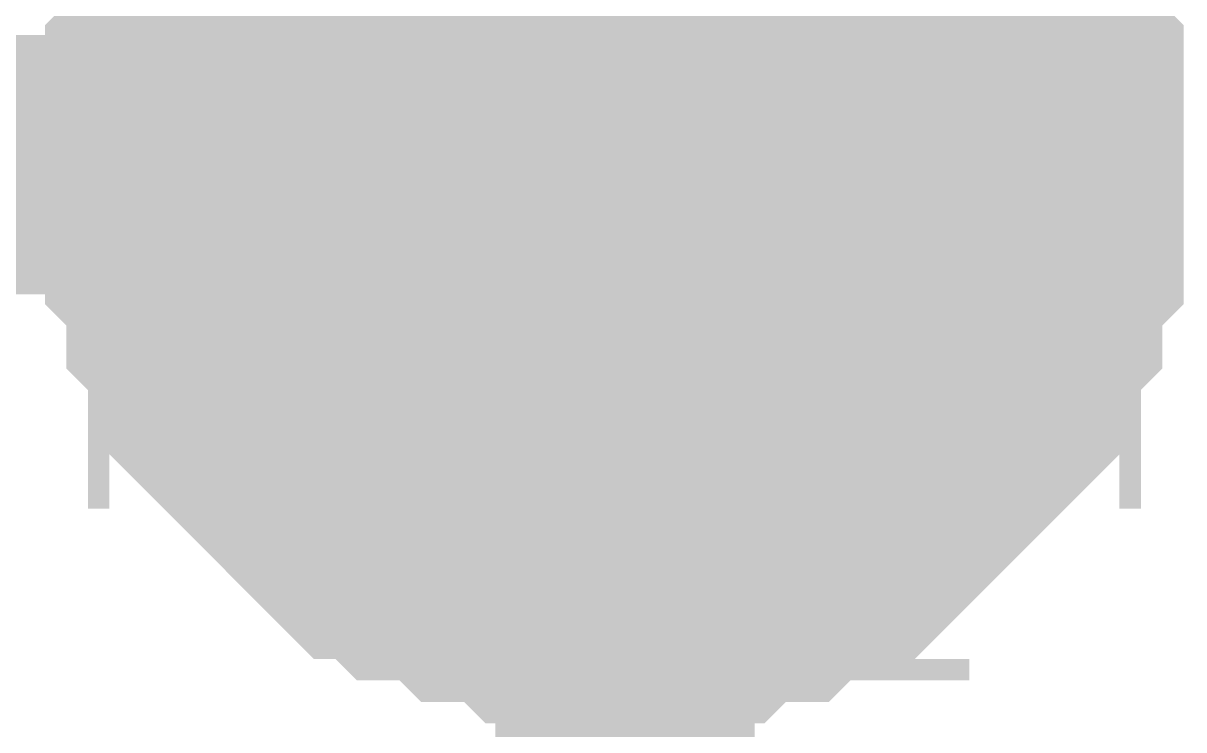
# Model space of a CAD drawing. Header units: inches. Extents: x 0 to 569, y 0 to 432.
# Drawn here: x 121.244 to 122.586, y 22.192 to 23.009 of the extents above; entities that cross this region are included whole.
import ezdxf

# ---------------------------------------------------------------- set-up
doc = ezdxf.new("R2010")
doc.units = ezdxf.units.IN
doc.layers.add('Sheet', color=255, linetype='Continuous')

msp = doc.modelspace()

# ---------------------------------------------------------------- linework, layer by layer
at = {"layer": 'Sheet'}
for points in [[(111.7699, 17.7602, 0.2997, 0.2997, 0), (121.9398, 17.7602, 0.2997, 0.2997, 0), (121.9398, 22.8451, 0.2997, 0.2997, 0), (121.9398, 33.015, 0.2997, 0.2997, 0), (93.985, 33.015, 0.2997, 0.2997, 0)], [(121.4189, 22.8451, 0.2997, 0.2997, 0), (121.4189, 22.8699, 0.2997, 0.2997, 0), (121.4189, 22.8947, 0.2997, 0.2997, 0), (121.4189, 22.9195, 0.2997, 0.2997, 0), (121.4189, 22.9443, 0.2997, 0.2997, 0), (121.4437, 22.9691, 0.2997, 0.2997, 0), (121.4437, 22.9939, 0.2997, 0.2997, 0), (121.4437, 23.0188, 0.2997, 0.2997, 0), (121.4686, 23.0436, 0.2997, 0.2997, 0), (121.4686, 23.0684, 0.2997, 0.2997, 0), (121.4686, 23.0932, 0.2997, 0.2997, 0), (121.4934, 23.118, 0.2997, 0.2997, 0), (121.4934, 23.118, 0.2997, 0.2997, 0), (121.5182, 23.1428, 0.2997, 0.2997, 0), (121.543, 23.1676, 0.2997, 0.2997, 0)], [(121.4189, 22.8451, 0.2997, 0.2997, 0), (121.4189, 22.8699, 0.2997, 0.2997, 0), (121.4189, 22.8947, 0.2997, 0.2997, 0), (121.4189, 22.9195, 0.2997, 0.2997, 0), (121.4189, 22.9443, 0.2997, 0.2997, 0), (121.4437, 22.9691, 0.2997, 0.2997, 0), (121.4437, 22.9939, 0.2997, 0.2997, 0), (121.4437, 23.0188, 0.2997, 0.2997, 0), (121.4686, 23.0436, 0.2997, 0.2997, 0), (121.4686, 23.0684, 0.2997, 0.2997, 0), (121.4686, 23.0932, 0.2997, 0.2997, 0), (121.4934, 23.118, 0.2997, 0.2997, 0), (121.4934, 23.118, 0.2997, 0.2997, 0), (121.5182, 23.1428, 0.2997, 0.2997, 0), (121.543, 23.1676, 0.2997, 0.2997, 0)], [(121.4189, 22.8451, 0.2997, 0.2997, 0), (121.4189, 22.8699, 0.2997, 0.2997, 0), (121.4189, 22.8947, 0.2997, 0.2997, 0), (121.4189, 22.9195, 0.2997, 0.2997, 0), (121.4189, 22.9443, 0.2997, 0.2997, 0), (121.4437, 22.9691, 0.2997, 0.2997, 0), (121.4437, 22.9939, 0.2997, 0.2997, 0), (121.4437, 23.0188, 0.2997, 0.2997, 0), (121.4686, 23.0436, 0.2997, 0.2997, 0), (121.4686, 23.0684, 0.2997, 0.2997, 0), (121.4686, 23.0932, 0.2997, 0.2997, 0), (121.4934, 23.118, 0.2997, 0.2997, 0), (121.4934, 23.118, 0.2997, 0.2997, 0), (121.5182, 23.1428, 0.2997, 0.2997, 0), (121.543, 23.1676, 0.2997, 0.2997, 0)], [(121.4189, 22.8451, 0.2997, 0.2997, 0), (121.4189, 22.8699, 0.2997, 0.2997, 0), (121.4189, 22.8947, 0.2997, 0.2997, 0), (121.4189, 22.9195, 0.2997, 0.2997, 0), (121.4189, 22.9443, 0.2997, 0.2997, 0), (121.4437, 22.9691, 0.2997, 0.2997, 0), (121.4437, 22.9939, 0.2997, 0.2997, 0), (121.4437, 23.0188, 0.2997, 0.2997, 0), (121.4686, 23.0436, 0.2997, 0.2997, 0), (121.4686, 23.0684, 0.2997, 0.2997, 0), (121.4686, 23.0932, 0.2997, 0.2997, 0), (121.4934, 23.118, 0.2997, 0.2997, 0), (121.4934, 23.118, 0.2997, 0.2997, 0), (121.5182, 23.1428, 0.2997, 0.2997, 0), (121.543, 23.1676, 0.2997, 0.2997, 0)], [(122.3119, 23.1676, 0.2997, 0.2997, 0), (122.3367, 23.1428, 0.2997, 0.2997, 0), (122.3615, 23.118, 0.2997, 0.2997, 0), (122.3615, 23.118, 0.2997, 0.2997, 0), (122.3863, 23.0932, 0.2997, 0.2997, 0), (122.3863, 23.0684, 0.2997, 0.2997, 0), (122.3863, 23.0436, 0.2997, 0.2997, 0), (122.4111, 23.0188, 0.2997, 0.2997, 0), (122.4111, 22.9939, 0.2997, 0.2997, 0), (122.4111, 22.9691, 0.2997, 0.2997, 0), (122.4359, 22.9443, 0.2997, 0.2997, 0), (122.4359, 22.9195, 0.2997, 0.2997, 0), (122.4359, 22.8947, 0.2997, 0.2997, 0), (122.4359, 22.8699, 0.2997, 0.2997, 0), (122.4359, 22.8451, 0.2997, 0.2997, 0)], [(122.3119, 23.1676, 0.2997, 0.2997, 0), (122.3367, 23.1428, 0.2997, 0.2997, 0), (122.3615, 23.118, 0.2997, 0.2997, 0), (122.3615, 23.118, 0.2997, 0.2997, 0), (122.3863, 23.0932, 0.2997, 0.2997, 0), (122.3863, 23.0684, 0.2997, 0.2997, 0), (122.3863, 23.0436, 0.2997, 0.2997, 0), (122.4111, 23.0188, 0.2997, 0.2997, 0), (122.4111, 22.9939, 0.2997, 0.2997, 0), (122.4111, 22.9691, 0.2997, 0.2997, 0), (122.4359, 22.9443, 0.2997, 0.2997, 0), (122.4359, 22.9195, 0.2997, 0.2997, 0), (122.4359, 22.8947, 0.2997, 0.2997, 0), (122.4359, 22.8699, 0.2997, 0.2997, 0), (122.4359, 22.8451, 0.2997, 0.2997, 0)], [(122.3119, 23.1676, 0.2997, 0.2997, 0), (122.3367, 23.1428, 0.2997, 0.2997, 0), (122.3615, 23.118, 0.2997, 0.2997, 0), (122.3615, 23.118, 0.2997, 0.2997, 0), (122.3863, 23.0932, 0.2997, 0.2997, 0), (122.3863, 23.0684, 0.2997, 0.2997, 0), (122.3863, 23.0436, 0.2997, 0.2997, 0), (122.4111, 23.0188, 0.2997, 0.2997, 0), (122.4111, 22.9939, 0.2997, 0.2997, 0), (122.4111, 22.9691, 0.2997, 0.2997, 0), (122.4359, 22.9443, 0.2997, 0.2997, 0), (122.4359, 22.9195, 0.2997, 0.2997, 0), (122.4359, 22.8947, 0.2997, 0.2997, 0), (122.4359, 22.8699, 0.2997, 0.2997, 0), (122.4359, 22.8451, 0.2997, 0.2997, 0)], [(122.3119, 23.1676, 0.2997, 0.2997, 0), (122.3367, 23.1428, 0.2997, 0.2997, 0), (122.3615, 23.118, 0.2997, 0.2997, 0), (122.3615, 23.118, 0.2997, 0.2997, 0), (122.3863, 23.0932, 0.2997, 0.2997, 0), (122.3863, 23.0684, 0.2997, 0.2997, 0), (122.3863, 23.0436, 0.2997, 0.2997, 0), (122.4111, 23.0188, 0.2997, 0.2997, 0), (122.4111, 22.9939, 0.2997, 0.2997, 0), (122.4111, 22.9691, 0.2997, 0.2997, 0), (122.4359, 22.9443, 0.2997, 0.2997, 0), (122.4359, 22.9195, 0.2997, 0.2997, 0), (122.4359, 22.8947, 0.2997, 0.2997, 0), (122.4359, 22.8699, 0.2997, 0.2997, 0), (122.4359, 22.8451, 0.2997, 0.2997, 0)], [(121.4189, 22.8451, 0.0991, 0.0991, 0), (121.4189, 22.8699, 0.0991, 0.0991, 0), (121.4189, 22.8947, 0.0991, 0.0991, 0), (121.4189, 22.9195, 0.0991, 0.0991, 0), (121.4189, 22.9443, 0.0991, 0.0991, 0), (121.4437, 22.9691, 0.0991, 0.0991, 0), (121.4437, 22.9939, 0.0991, 0.0991, 0), (121.4437, 23.0188, 0.0991, 0.0991, 0), (121.4686, 23.0436, 0.0991, 0.0991, 0), (121.4686, 23.0684, 0.0991, 0.0991, 0)], [(121.4189, 22.8451, 0.0991, 0.0991, 0), (121.4189, 22.8699, 0.0991, 0.0991, 0), (121.4189, 22.8947, 0.0991, 0.0991, 0), (121.4189, 22.9195, 0.0991, 0.0991, 0), (121.4189, 22.9443, 0.0991, 0.0991, 0), (121.4437, 22.9691, 0.0991, 0.0991, 0), (121.4437, 22.9939, 0.0991, 0.0991, 0), (121.4437, 23.0188, 0.0991, 0.0991, 0), (121.4686, 23.0436, 0.0991, 0.0991, 0), (121.4686, 23.0684, 0.0991, 0.0991, 0)], [(121.4189, 22.8451, 0.0991, 0.0991, 0), (121.4189, 22.8699, 0.0991, 0.0991, 0), (121.4189, 22.8947, 0.0991, 0.0991, 0), (121.4189, 22.9195, 0.0991, 0.0991, 0), (121.4189, 22.9443, 0.0991, 0.0991, 0), (121.4437, 22.9691, 0.0991, 0.0991, 0), (121.4437, 22.9939, 0.0991, 0.0991, 0), (121.4437, 23.0188, 0.0991, 0.0991, 0), (121.4686, 23.0436, 0.0991, 0.0991, 0), (121.4686, 23.0684, 0.0991, 0.0991, 0)], [(121.4189, 22.8451, 0.0991, 0.0991, 0), (121.4189, 22.8699, 0.0991, 0.0991, 0), (121.4189, 22.8947, 0.0991, 0.0991, 0), (121.4189, 22.9195, 0.0991, 0.0991, 0), (121.4189, 22.9443, 0.0991, 0.0991, 0), (121.4437, 22.9691, 0.0991, 0.0991, 0), (121.4437, 22.9939, 0.0991, 0.0991, 0), (121.4437, 23.0188, 0.0991, 0.0991, 0), (121.4686, 23.0436, 0.0991, 0.0991, 0), (121.4686, 23.0684, 0.0991, 0.0991, 0)], [(122.3863, 23.0684, 0.0991, 0.0991, 0), (122.3863, 23.0436, 0.0991, 0.0991, 0), (122.4111, 23.0188, 0.0991, 0.0991, 0), (122.4111, 22.9939, 0.0991, 0.0991, 0), (122.4111, 22.9691, 0.0991, 0.0991, 0), (122.4359, 22.9443, 0.0991, 0.0991, 0), (122.4359, 22.9195, 0.0991, 0.0991, 0), (122.4359, 22.8947, 0.0991, 0.0991, 0), (122.4359, 22.8699, 0.0991, 0.0991, 0), (122.4359, 22.8451, 0.0991, 0.0991, 0)], [(122.3863, 23.0684, 0.0991, 0.0991, 0), (122.3863, 23.0436, 0.0991, 0.0991, 0), (122.4111, 23.0188, 0.0991, 0.0991, 0), (122.4111, 22.9939, 0.0991, 0.0991, 0), (122.4111, 22.9691, 0.0991, 0.0991, 0), (122.4359, 22.9443, 0.0991, 0.0991, 0), (122.4359, 22.9195, 0.0991, 0.0991, 0), (122.4359, 22.8947, 0.0991, 0.0991, 0), (122.4359, 22.8699, 0.0991, 0.0991, 0), (122.4359, 22.8451, 0.0991, 0.0991, 0)], [(122.3863, 23.0684, 0.0991, 0.0991, 0), (122.3863, 23.0436, 0.0991, 0.0991, 0), (122.4111, 23.0188, 0.0991, 0.0991, 0), (122.4111, 22.9939, 0.0991, 0.0991, 0), (122.4111, 22.9691, 0.0991, 0.0991, 0), (122.4359, 22.9443, 0.0991, 0.0991, 0), (122.4359, 22.9195, 0.0991, 0.0991, 0), (122.4359, 22.8947, 0.0991, 0.0991, 0), (122.4359, 22.8699, 0.0991, 0.0991, 0), (122.4359, 22.8451, 0.0991, 0.0991, 0)], [(122.3863, 23.0684, 0.0991, 0.0991, 0), (122.3863, 23.0436, 0.0991, 0.0991, 0), (122.4111, 23.0188, 0.0991, 0.0991, 0), (122.4111, 22.9939, 0.0991, 0.0991, 0), (122.4111, 22.9691, 0.0991, 0.0991, 0), (122.4359, 22.9443, 0.0991, 0.0991, 0), (122.4359, 22.9195, 0.0991, 0.0991, 0), (122.4359, 22.8947, 0.0991, 0.0991, 0), (122.4359, 22.8699, 0.0991, 0.0991, 0), (122.4359, 22.8451, 0.0991, 0.0991, 0)], [(121.9398, 22.8451, 0.2997, 0.2997, 0), (111.7699, 22.8451, 0.2997, 0.2997, 0)], [(121.9398, 22.349, 0.2997, 0.2997, 0), (121.915, 22.349, 0.2997, 0.2997, 0), (121.8902, 22.349, 0.2997, 0.2997, 0), (121.8654, 22.349, 0.2997, 0.2997, 0), (121.8406, 22.349, 0.2997, 0.2997, 0), (121.8158, 22.3738, 0.2997, 0.2997, 0), (121.791, 22.3738, 0.2997, 0.2997, 0), (121.7662, 22.3738, 0.2997, 0.2997, 0), (121.7414, 22.3986, 0.2997, 0.2997, 0), (121.7166, 22.3986, 0.2997, 0.2997, 0), (121.6918, 22.3986, 0.2997, 0.2997, 0), (121.667, 22.4234, 0.2997, 0.2997, 0), (121.6422, 22.4234, 0.2997, 0.2997, 0), (121.6174, 22.4482, 0.2997, 0.2997, 0), (121.5926, 22.473, 0.2997, 0.2997, 0), (121.5926, 22.473, 0.2997, 0.2997, 0), (121.5678, 22.4979, 0.2997, 0.2997, 0), (121.543, 22.5227, 0.2997, 0.2997, 0), (121.543, 22.5227, 0.2997, 0.2997, 0), (121.5182, 22.5475, 0.2997, 0.2997, 0), (121.4934, 22.5723, 0.2997, 0.2997, 0), (121.4934, 22.5971, 0.2997, 0.2997, 0), (121.4686, 22.5971, 0.2997, 0.2997, 0), (121.4686, 22.6219, 0.2997, 0.2997, 0), (121.4686, 22.6467, 0.2997, 0.2997, 0), (121.4437, 22.6715, 0.2997, 0.2997, 0), (121.4437, 22.6963, 0.2997, 0.2997, 0), (121.4437, 22.7211, 0.2997, 0.2997, 0), (121.4189, 22.7459, 0.2997, 0.2997, 0), (121.4189, 22.7707, 0.2997, 0.2997, 0), (121.4189, 22.7955, 0.2997, 0.2997, 0), (121.4189, 22.8203, 0.2997, 0.2997, 0), (121.4189, 22.8451, 0.2997, 0.2997, 0)], [(121.4189, 22.8451, 0.2997, 0.2997, 0), (121.4189, 22.8451, 0.2997, 0.2997, 0)], [(121.9398, 22.349, 0.2997, 0.2997, 0), (121.915, 22.349, 0.2997, 0.2997, 0), (121.8902, 22.349, 0.2997, 0.2997, 0), (121.8654, 22.349, 0.2997, 0.2997, 0), (121.8406, 22.349, 0.2997, 0.2997, 0), (121.8158, 22.3738, 0.2997, 0.2997, 0), (121.791, 22.3738, 0.2997, 0.2997, 0), (121.7662, 22.3738, 0.2997, 0.2997, 0), (121.7414, 22.3986, 0.2997, 0.2997, 0), (121.7166, 22.3986, 0.2997, 0.2997, 0), (121.6918, 22.3986, 0.2997, 0.2997, 0), (121.667, 22.4234, 0.2997, 0.2997, 0), (121.6422, 22.4234, 0.2997, 0.2997, 0), (121.6174, 22.4482, 0.2997, 0.2997, 0), (121.5926, 22.473, 0.2997, 0.2997, 0), (121.5926, 22.473, 0.2997, 0.2997, 0), (121.5678, 22.4979, 0.2997, 0.2997, 0), (121.543, 22.5227, 0.2997, 0.2997, 0), (121.543, 22.5227, 0.2997, 0.2997, 0), (121.5182, 22.5475, 0.2997, 0.2997, 0), (121.4934, 22.5723, 0.2997, 0.2997, 0), (121.4934, 22.5971, 0.2997, 0.2997, 0), (121.4686, 22.5971, 0.2997, 0.2997, 0), (121.4686, 22.6219, 0.2997, 0.2997, 0), (121.4686, 22.6467, 0.2997, 0.2997, 0), (121.4437, 22.6715, 0.2997, 0.2997, 0), (121.4437, 22.6963, 0.2997, 0.2997, 0), (121.4437, 22.7211, 0.2997, 0.2997, 0), (121.4189, 22.7459, 0.2997, 0.2997, 0), (121.4189, 22.7707, 0.2997, 0.2997, 0), (121.4189, 22.7955, 0.2997, 0.2997, 0), (121.4189, 22.8203, 0.2997, 0.2997, 0), (121.4189, 22.8451, 0.2997, 0.2997, 0)], [(121.4189, 22.8451, 0.2997, 0.2997, 0), (121.4189, 22.8451, 0.2997, 0.2997, 0)], [(121.9398, 22.349, 0.2997, 0.2997, 0), (121.915, 22.349, 0.2997, 0.2997, 0), (121.8902, 22.349, 0.2997, 0.2997, 0), (121.8654, 22.349, 0.2997, 0.2997, 0), (121.8406, 22.349, 0.2997, 0.2997, 0), (121.8158, 22.3738, 0.2997, 0.2997, 0), (121.791, 22.3738, 0.2997, 0.2997, 0), (121.7662, 22.3738, 0.2997, 0.2997, 0), (121.7414, 22.3986, 0.2997, 0.2997, 0), (121.7166, 22.3986, 0.2997, 0.2997, 0), (121.6918, 22.3986, 0.2997, 0.2997, 0), (121.667, 22.4234, 0.2997, 0.2997, 0), (121.6422, 22.4234, 0.2997, 0.2997, 0), (121.6174, 22.4482, 0.2997, 0.2997, 0), (121.5926, 22.473, 0.2997, 0.2997, 0), (121.5926, 22.473, 0.2997, 0.2997, 0), (121.5678, 22.4979, 0.2997, 0.2997, 0), (121.543, 22.5227, 0.2997, 0.2997, 0), (121.543, 22.5227, 0.2997, 0.2997, 0), (121.5182, 22.5475, 0.2997, 0.2997, 0), (121.4934, 22.5723, 0.2997, 0.2997, 0), (121.4934, 22.5971, 0.2997, 0.2997, 0), (121.4686, 22.5971, 0.2997, 0.2997, 0), (121.4686, 22.6219, 0.2997, 0.2997, 0), (121.4686, 22.6467, 0.2997, 0.2997, 0), (121.4437, 22.6715, 0.2997, 0.2997, 0), (121.4437, 22.6963, 0.2997, 0.2997, 0), (121.4437, 22.7211, 0.2997, 0.2997, 0), (121.4189, 22.7459, 0.2997, 0.2997, 0), (121.4189, 22.7707, 0.2997, 0.2997, 0), (121.4189, 22.7955, 0.2997, 0.2997, 0), (121.4189, 22.8203, 0.2997, 0.2997, 0), (121.4189, 22.8451, 0.2997, 0.2997, 0)], [(121.4189, 22.8451, 0.2997, 0.2997, 0), (121.4189, 22.8451, 0.2997, 0.2997, 0)], [(121.9398, 22.349, 0.2997, 0.2997, 0), (121.915, 22.349, 0.2997, 0.2997, 0), (121.8902, 22.349, 0.2997, 0.2997, 0), (121.8654, 22.349, 0.2997, 0.2997, 0), (121.8406, 22.349, 0.2997, 0.2997, 0), (121.8158, 22.3738, 0.2997, 0.2997, 0), (121.791, 22.3738, 0.2997, 0.2997, 0), (121.7662, 22.3738, 0.2997, 0.2997, 0), (121.7414, 22.3986, 0.2997, 0.2997, 0), (121.7166, 22.3986, 0.2997, 0.2997, 0), (121.6918, 22.3986, 0.2997, 0.2997, 0), (121.667, 22.4234, 0.2997, 0.2997, 0), (121.6422, 22.4234, 0.2997, 0.2997, 0), (121.6174, 22.4482, 0.2997, 0.2997, 0), (121.5926, 22.473, 0.2997, 0.2997, 0), (121.5926, 22.473, 0.2997, 0.2997, 0), (121.5678, 22.4979, 0.2997, 0.2997, 0), (121.543, 22.5227, 0.2997, 0.2997, 0), (121.543, 22.5227, 0.2997, 0.2997, 0), (121.5182, 22.5475, 0.2997, 0.2997, 0), (121.4934, 22.5723, 0.2997, 0.2997, 0), (121.4934, 22.5971, 0.2997, 0.2997, 0), (121.4686, 22.5971, 0.2997, 0.2997, 0), (121.4686, 22.6219, 0.2997, 0.2997, 0), (121.4686, 22.6467, 0.2997, 0.2997, 0), (121.4437, 22.6715, 0.2997, 0.2997, 0), (121.4437, 22.6963, 0.2997, 0.2997, 0), (121.4437, 22.7211, 0.2997, 0.2997, 0), (121.4189, 22.7459, 0.2997, 0.2997, 0), (121.4189, 22.7707, 0.2997, 0.2997, 0), (121.4189, 22.7955, 0.2997, 0.2997, 0), (121.4189, 22.8203, 0.2997, 0.2997, 0), (121.4189, 22.8451, 0.2997, 0.2997, 0)], [(121.4189, 22.8451, 0.2997, 0.2997, 0), (121.4189, 22.8451, 0.2997, 0.2997, 0)], [(122.4359, 22.8451, 0.2997, 0.2997, 0), (122.4359, 22.8203, 0.2997, 0.2997, 0), (122.4359, 22.7955, 0.2997, 0.2997, 0), (122.4359, 22.7707, 0.2997, 0.2997, 0), (122.4359, 22.7459, 0.2997, 0.2997, 0), (122.4111, 22.7211, 0.2997, 0.2997, 0), (122.4111, 22.6963, 0.2997, 0.2997, 0), (122.4111, 22.6715, 0.2997, 0.2997, 0), (122.3863, 22.6467, 0.2997, 0.2997, 0), (122.3863, 22.6219, 0.2997, 0.2997, 0), (122.3863, 22.5971, 0.2997, 0.2997, 0), (122.3615, 22.5971, 0.2997, 0.2997, 0), (122.3615, 22.5723, 0.2997, 0.2997, 0), (122.3367, 22.5475, 0.2997, 0.2997, 0), (122.3119, 22.5227, 0.2997, 0.2997, 0), (122.3119, 22.5227, 0.2997, 0.2997, 0), (122.2871, 22.4979, 0.2997, 0.2997, 0), (122.2623, 22.473, 0.2997, 0.2997, 0), (122.2623, 22.473, 0.2997, 0.2997, 0), (122.2375, 22.4482, 0.2997, 0.2997, 0), (122.2127, 22.4234, 0.2997, 0.2997, 0), (122.1879, 22.4234, 0.2997, 0.2997, 0), (122.1879, 22.3986, 0.2997, 0.2997, 0), (122.1631, 22.3986, 0.2997, 0.2997, 0), (122.1383, 22.3986, 0.2997, 0.2997, 0), (122.1135, 22.3738, 0.2997, 0.2997, 0), (122.0887, 22.3738, 0.2997, 0.2997, 0), (122.0639, 22.3738, 0.2997, 0.2997, 0), (122.0391, 22.349, 0.2997, 0.2997, 0), (122.0143, 22.349, 0.2997, 0.2997, 0), (121.9895, 22.349, 0.2997, 0.2997, 0), (121.9646, 22.349, 0.2997, 0.2997, 0), (121.9398, 22.349, 0.2997, 0.2997, 0)], [(122.4359, 22.8451, 0.2997, 0.2997, 0), (122.4359, 22.8203, 0.2997, 0.2997, 0), (122.4359, 22.7955, 0.2997, 0.2997, 0), (122.4359, 22.7707, 0.2997, 0.2997, 0), (122.4359, 22.7459, 0.2997, 0.2997, 0), (122.4111, 22.7211, 0.2997, 0.2997, 0), (122.4111, 22.6963, 0.2997, 0.2997, 0), (122.4111, 22.6715, 0.2997, 0.2997, 0), (122.3863, 22.6467, 0.2997, 0.2997, 0), (122.3863, 22.6219, 0.2997, 0.2997, 0), (122.3863, 22.5971, 0.2997, 0.2997, 0), (122.3615, 22.5971, 0.2997, 0.2997, 0), (122.3615, 22.5723, 0.2997, 0.2997, 0), (122.3367, 22.5475, 0.2997, 0.2997, 0), (122.3119, 22.5227, 0.2997, 0.2997, 0), (122.3119, 22.5227, 0.2997, 0.2997, 0), (122.2871, 22.4979, 0.2997, 0.2997, 0), (122.2623, 22.473, 0.2997, 0.2997, 0), (122.2623, 22.473, 0.2997, 0.2997, 0), (122.2375, 22.4482, 0.2997, 0.2997, 0), (122.2127, 22.4234, 0.2997, 0.2997, 0), (122.1879, 22.4234, 0.2997, 0.2997, 0), (122.1879, 22.3986, 0.2997, 0.2997, 0), (122.1631, 22.3986, 0.2997, 0.2997, 0), (122.1383, 22.3986, 0.2997, 0.2997, 0), (122.1135, 22.3738, 0.2997, 0.2997, 0), (122.0887, 22.3738, 0.2997, 0.2997, 0), (122.0639, 22.3738, 0.2997, 0.2997, 0), (122.0391, 22.349, 0.2997, 0.2997, 0), (122.0143, 22.349, 0.2997, 0.2997, 0), (121.9895, 22.349, 0.2997, 0.2997, 0), (121.9646, 22.349, 0.2997, 0.2997, 0), (121.9398, 22.349, 0.2997, 0.2997, 0)], [(122.4359, 22.8451, 0.2997, 0.2997, 0), (122.4359, 22.8203, 0.2997, 0.2997, 0), (122.4359, 22.7955, 0.2997, 0.2997, 0), (122.4359, 22.7707, 0.2997, 0.2997, 0), (122.4359, 22.7459, 0.2997, 0.2997, 0), (122.4111, 22.7211, 0.2997, 0.2997, 0), (122.4111, 22.6963, 0.2997, 0.2997, 0), (122.4111, 22.6715, 0.2997, 0.2997, 0), (122.3863, 22.6467, 0.2997, 0.2997, 0), (122.3863, 22.6219, 0.2997, 0.2997, 0), (122.3863, 22.5971, 0.2997, 0.2997, 0), (122.3615, 22.5971, 0.2997, 0.2997, 0), (122.3615, 22.5723, 0.2997, 0.2997, 0), (122.3367, 22.5475, 0.2997, 0.2997, 0), (122.3119, 22.5227, 0.2997, 0.2997, 0), (122.3119, 22.5227, 0.2997, 0.2997, 0), (122.2871, 22.4979, 0.2997, 0.2997, 0), (122.2623, 22.473, 0.2997, 0.2997, 0), (122.2623, 22.473, 0.2997, 0.2997, 0), (122.2375, 22.4482, 0.2997, 0.2997, 0), (122.2127, 22.4234, 0.2997, 0.2997, 0), (122.1879, 22.4234, 0.2997, 0.2997, 0), (122.1879, 22.3986, 0.2997, 0.2997, 0), (122.1631, 22.3986, 0.2997, 0.2997, 0), (122.1383, 22.3986, 0.2997, 0.2997, 0), (122.1135, 22.3738, 0.2997, 0.2997, 0), (122.0887, 22.3738, 0.2997, 0.2997, 0), (122.0639, 22.3738, 0.2997, 0.2997, 0), (122.0391, 22.349, 0.2997, 0.2997, 0), (122.0143, 22.349, 0.2997, 0.2997, 0), (121.9895, 22.349, 0.2997, 0.2997, 0), (121.9646, 22.349, 0.2997, 0.2997, 0), (121.9398, 22.349, 0.2997, 0.2997, 0)], [(122.4359, 22.8451, 0.2997, 0.2997, 0), (122.4359, 22.8203, 0.2997, 0.2997, 0), (122.4359, 22.7955, 0.2997, 0.2997, 0), (122.4359, 22.7707, 0.2997, 0.2997, 0), (122.4359, 22.7459, 0.2997, 0.2997, 0), (122.4111, 22.7211, 0.2997, 0.2997, 0), (122.4111, 22.6963, 0.2997, 0.2997, 0), (122.4111, 22.6715, 0.2997, 0.2997, 0), (122.3863, 22.6467, 0.2997, 0.2997, 0), (122.3863, 22.6219, 0.2997, 0.2997, 0), (122.3863, 22.5971, 0.2997, 0.2997, 0), (122.3615, 22.5971, 0.2997, 0.2997, 0), (122.3615, 22.5723, 0.2997, 0.2997, 0), (122.3367, 22.5475, 0.2997, 0.2997, 0), (122.3119, 22.5227, 0.2997, 0.2997, 0), (122.3119, 22.5227, 0.2997, 0.2997, 0), (122.2871, 22.4979, 0.2997, 0.2997, 0), (122.2623, 22.473, 0.2997, 0.2997, 0), (122.2623, 22.473, 0.2997, 0.2997, 0), (122.2375, 22.4482, 0.2997, 0.2997, 0), (122.2127, 22.4234, 0.2997, 0.2997, 0), (122.1879, 22.4234, 0.2997, 0.2997, 0), (122.1879, 22.3986, 0.2997, 0.2997, 0), (122.1631, 22.3986, 0.2997, 0.2997, 0), (122.1383, 22.3986, 0.2997, 0.2997, 0), (122.1135, 22.3738, 0.2997, 0.2997, 0), (122.0887, 22.3738, 0.2997, 0.2997, 0), (122.0639, 22.3738, 0.2997, 0.2997, 0), (122.0391, 22.349, 0.2997, 0.2997, 0), (122.0143, 22.349, 0.2997, 0.2997, 0), (121.9895, 22.349, 0.2997, 0.2997, 0), (121.9646, 22.349, 0.2997, 0.2997, 0), (121.9398, 22.349, 0.2997, 0.2997, 0)], [(122.4359, 22.8451, 0.2997, 0.2997, 0), (122.4359, 22.8451, 0.2997, 0.2997, 0), (122.4359, 22.8451, 0.2997, 0.2997, 0), (122.4359, 22.8451, 0.2997, 0.2997, 0), (122.4359, 22.8451, 0.2997, 0.2997, 0), (122.4359, 22.8451, 0.2997, 0.2997, 0), (122.4359, 22.8451, 0.2997, 0.2997, 0), (122.4359, 22.8451, 0.2997, 0.2997, 0), (122.4359, 22.8451, 0.2997, 0.2997, 0), (122.4359, 22.8451, 0.2997, 0.2997, 0), (122.4359, 22.8451, 0.2997, 0.2997, 0), (122.4359, 22.8451, 0.2997, 0.2997, 0), (122.4359, 22.8451, 0.2997, 0.2997, 0), (122.4359, 22.8451, 0.2997, 0.2997, 0), (122.4359, 22.8451, 0.2997, 0.2997, 0), (122.4359, 22.8451, 0.2997, 0.2997, 0), (122.4359, 22.8451, 0.2997, 0.2997, 0), (122.4359, 22.8451, 0.2997, 0.2997, 0), (122.4359, 22.8451, 0.2997, 0.2997, 0), (122.4359, 22.8451, 0.2997, 0.2997, 0), (122.4359, 22.8451, 0.2997, 0.2997, 0), (122.4359, 22.8451, 0.2997, 0.2997, 0), (122.4359, 22.8451, 0.2997, 0.2997, 0), (122.4359, 22.8451, 0.2997, 0.2997, 0), (122.4359, 22.8451, 0.2997, 0.2997, 0), (122.4359, 22.8451, 0.2997, 0.2997, 0), (122.4359, 22.8451, 0.2997, 0.2997, 0), (122.4359, 22.8451, 0.2997, 0.2997, 0), (122.4359, 22.8451, 0.2997, 0.2997, 0), (122.4359, 22.8451, 0.2997, 0.2997, 0), (122.4359, 22.8451, 0.2997, 0.2997, 0), (122.4359, 22.8451, 0.2997, 0.2997, 0), (122.4359, 22.8451, 0.2997, 0.2997, 0)], [(122.4359, 22.8451, 0.2997, 0.2997, 0), (122.4359, 22.8451, 0.2997, 0.2997, 0)], [(122.4359, 22.8451, 0.2997, 0.2997, 0), (122.4359, 22.8451, 0.2997, 0.2997, 0), (122.4359, 22.8451, 0.2997, 0.2997, 0), (122.4359, 22.8451, 0.2997, 0.2997, 0), (122.4359, 22.8451, 0.2997, 0.2997, 0), (122.4359, 22.8451, 0.2997, 0.2997, 0), (122.4359, 22.8451, 0.2997, 0.2997, 0), (122.4359, 22.8451, 0.2997, 0.2997, 0), (122.4359, 22.8451, 0.2997, 0.2997, 0), (122.4359, 22.8451, 0.2997, 0.2997, 0), (122.4359, 22.8451, 0.2997, 0.2997, 0), (122.4359, 22.8451, 0.2997, 0.2997, 0), (122.4359, 22.8451, 0.2997, 0.2997, 0), (122.4359, 22.8451, 0.2997, 0.2997, 0), (122.4359, 22.8451, 0.2997, 0.2997, 0), (122.4359, 22.8451, 0.2997, 0.2997, 0), (122.4359, 22.8451, 0.2997, 0.2997, 0), (122.4359, 22.8451, 0.2997, 0.2997, 0), (122.4359, 22.8451, 0.2997, 0.2997, 0), (122.4359, 22.8451, 0.2997, 0.2997, 0), (122.4359, 22.8451, 0.2997, 0.2997, 0), (122.4359, 22.8451, 0.2997, 0.2997, 0), (122.4359, 22.8451, 0.2997, 0.2997, 0), (122.4359, 22.8451, 0.2997, 0.2997, 0), (122.4359, 22.8451, 0.2997, 0.2997, 0), (122.4359, 22.8451, 0.2997, 0.2997, 0), (122.4359, 22.8451, 0.2997, 0.2997, 0), (122.4359, 22.8451, 0.2997, 0.2997, 0), (122.4359, 22.8451, 0.2997, 0.2997, 0), (122.4359, 22.8451, 0.2997, 0.2997, 0), (122.4359, 22.8451, 0.2997, 0.2997, 0), (122.4359, 22.8451, 0.2997, 0.2997, 0), (122.4359, 22.8451, 0.2997, 0.2997, 0)], [(122.4359, 22.8451, 0.2997, 0.2997, 0), (122.4359, 22.8451, 0.2997, 0.2997, 0)], [(122.4359, 22.8451, 0.2997, 0.2997, 0), (122.4359, 22.8451, 0.2997, 0.2997, 0), (122.4359, 22.8451, 0.2997, 0.2997, 0), (122.4359, 22.8451, 0.2997, 0.2997, 0), (122.4359, 22.8451, 0.2997, 0.2997, 0), (122.4359, 22.8451, 0.2997, 0.2997, 0), (122.4359, 22.8451, 0.2997, 0.2997, 0), (122.4359, 22.8451, 0.2997, 0.2997, 0), (122.4359, 22.8451, 0.2997, 0.2997, 0), (122.4359, 22.8451, 0.2997, 0.2997, 0), (122.4359, 22.8451, 0.2997, 0.2997, 0), (122.4359, 22.8451, 0.2997, 0.2997, 0), (122.4359, 22.8451, 0.2997, 0.2997, 0), (122.4359, 22.8451, 0.2997, 0.2997, 0), (122.4359, 22.8451, 0.2997, 0.2997, 0), (122.4359, 22.8451, 0.2997, 0.2997, 0), (122.4359, 22.8451, 0.2997, 0.2997, 0), (122.4359, 22.8451, 0.2997, 0.2997, 0), (122.4359, 22.8451, 0.2997, 0.2997, 0), (122.4359, 22.8451, 0.2997, 0.2997, 0), (122.4359, 22.8451, 0.2997, 0.2997, 0), (122.4359, 22.8451, 0.2997, 0.2997, 0), (122.4359, 22.8451, 0.2997, 0.2997, 0), (122.4359, 22.8451, 0.2997, 0.2997, 0), (122.4359, 22.8451, 0.2997, 0.2997, 0), (122.4359, 22.8451, 0.2997, 0.2997, 0), (122.4359, 22.8451, 0.2997, 0.2997, 0), (122.4359, 22.8451, 0.2997, 0.2997, 0), (122.4359, 22.8451, 0.2997, 0.2997, 0), (122.4359, 22.8451, 0.2997, 0.2997, 0), (122.4359, 22.8451, 0.2997, 0.2997, 0), (122.4359, 22.8451, 0.2997, 0.2997, 0), (122.4359, 22.8451, 0.2997, 0.2997, 0)], [(122.4359, 22.8451, 0.2997, 0.2997, 0), (122.4359, 22.8451, 0.2997, 0.2997, 0)], [(122.4359, 22.8451, 0.2997, 0.2997, 0), (122.4359, 22.8451, 0.2997, 0.2997, 0), (122.4359, 22.8451, 0.2997, 0.2997, 0), (122.4359, 22.8451, 0.2997, 0.2997, 0), (122.4359, 22.8451, 0.2997, 0.2997, 0), (122.4359, 22.8451, 0.2997, 0.2997, 0), (122.4359, 22.8451, 0.2997, 0.2997, 0), (122.4359, 22.8451, 0.2997, 0.2997, 0), (122.4359, 22.8451, 0.2997, 0.2997, 0), (122.4359, 22.8451, 0.2997, 0.2997, 0), (122.4359, 22.8451, 0.2997, 0.2997, 0), (122.4359, 22.8451, 0.2997, 0.2997, 0), (122.4359, 22.8451, 0.2997, 0.2997, 0), (122.4359, 22.8451, 0.2997, 0.2997, 0), (122.4359, 22.8451, 0.2997, 0.2997, 0), (122.4359, 22.8451, 0.2997, 0.2997, 0), (122.4359, 22.8451, 0.2997, 0.2997, 0), (122.4359, 22.8451, 0.2997, 0.2997, 0), (122.4359, 22.8451, 0.2997, 0.2997, 0), (122.4359, 22.8451, 0.2997, 0.2997, 0), (122.4359, 22.8451, 0.2997, 0.2997, 0), (122.4359, 22.8451, 0.2997, 0.2997, 0), (122.4359, 22.8451, 0.2997, 0.2997, 0), (122.4359, 22.8451, 0.2997, 0.2997, 0), (122.4359, 22.8451, 0.2997, 0.2997, 0), (122.4359, 22.8451, 0.2997, 0.2997, 0), (122.4359, 22.8451, 0.2997, 0.2997, 0), (122.4359, 22.8451, 0.2997, 0.2997, 0), (122.4359, 22.8451, 0.2997, 0.2997, 0), (122.4359, 22.8451, 0.2997, 0.2997, 0), (122.4359, 22.8451, 0.2997, 0.2997, 0), (122.4359, 22.8451, 0.2997, 0.2997, 0), (122.4359, 22.8451, 0.2997, 0.2997, 0)], [(122.4359, 22.8451, 0.2997, 0.2997, 0), (122.4359, 22.8451, 0.2997, 0.2997, 0)], [(121.9398, 22.349, 0.0991, 0.0991, 0), (121.915, 22.349, 0.0991, 0.0991, 0), (121.8902, 22.349, 0.0991, 0.0991, 0), (121.8654, 22.349, 0.0991, 0.0991, 0), (121.8406, 22.349, 0.0991, 0.0991, 0), (121.8158, 22.3738, 0.0991, 0.0991, 0), (121.791, 22.3738, 0.0991, 0.0991, 0), (121.7662, 22.3738, 0.0991, 0.0991, 0), (121.7414, 22.3986, 0.0991, 0.0991, 0), (121.7166, 22.3986, 0.0991, 0.0991, 0), (121.6918, 22.3986, 0.0991, 0.0991, 0), (121.667, 22.4234, 0.0991, 0.0991, 0), (121.6422, 22.4234, 0.0991, 0.0991, 0), (121.6174, 22.4482, 0.0991, 0.0991, 0), (121.5926, 22.473, 0.0991, 0.0991, 0), (121.5926, 22.473, 0.0991, 0.0991, 0), (121.5678, 22.4979, 0.0991, 0.0991, 0), (121.543, 22.5227, 0.0991, 0.0991, 0), (121.543, 22.5227, 0.0991, 0.0991, 0), (121.5182, 22.5475, 0.0991, 0.0991, 0), (121.4934, 22.5723, 0.0991, 0.0991, 0), (121.4934, 22.5971, 0.0991, 0.0991, 0), (121.4686, 22.5971, 0.0991, 0.0991, 0), (121.4686, 22.6219, 0.0991, 0.0991, 0), (121.4686, 22.6467, 0.0991, 0.0991, 0), (121.4437, 22.6715, 0.0991, 0.0991, 0), (121.4437, 22.6963, 0.0991, 0.0991, 0), (121.4437, 22.7211, 0.0991, 0.0991, 0), (121.4189, 22.7459, 0.0991, 0.0991, 0), (121.4189, 22.7707, 0.0991, 0.0991, 0), (121.4189, 22.7955, 0.0991, 0.0991, 0), (121.4189, 22.8203, 0.0991, 0.0991, 0), (121.4189, 22.8451, 0.0991, 0.0991, 0)], [(121.4189, 22.8451, 0.0991, 0.0991, 0), (121.4189, 22.8451, 0.0991, 0.0991, 0)], [(121.9398, 22.349, 0.0991, 0.0991, 0), (121.915, 22.349, 0.0991, 0.0991, 0), (121.8902, 22.349, 0.0991, 0.0991, 0), (121.8654, 22.349, 0.0991, 0.0991, 0), (121.8406, 22.349, 0.0991, 0.0991, 0), (121.8158, 22.3738, 0.0991, 0.0991, 0), (121.791, 22.3738, 0.0991, 0.0991, 0), (121.7662, 22.3738, 0.0991, 0.0991, 0), (121.7414, 22.3986, 0.0991, 0.0991, 0), (121.7166, 22.3986, 0.0991, 0.0991, 0), (121.6918, 22.3986, 0.0991, 0.0991, 0), (121.667, 22.4234, 0.0991, 0.0991, 0), (121.6422, 22.4234, 0.0991, 0.0991, 0), (121.6174, 22.4482, 0.0991, 0.0991, 0), (121.5926, 22.473, 0.0991, 0.0991, 0), (121.5926, 22.473, 0.0991, 0.0991, 0), (121.5678, 22.4979, 0.0991, 0.0991, 0), (121.543, 22.5227, 0.0991, 0.0991, 0), (121.543, 22.5227, 0.0991, 0.0991, 0), (121.5182, 22.5475, 0.0991, 0.0991, 0), (121.4934, 22.5723, 0.0991, 0.0991, 0), (121.4934, 22.5971, 0.0991, 0.0991, 0), (121.4686, 22.5971, 0.0991, 0.0991, 0), (121.4686, 22.6219, 0.0991, 0.0991, 0), (121.4686, 22.6467, 0.0991, 0.0991, 0), (121.4437, 22.6715, 0.0991, 0.0991, 0), (121.4437, 22.6963, 0.0991, 0.0991, 0), (121.4437, 22.7211, 0.0991, 0.0991, 0), (121.4189, 22.7459, 0.0991, 0.0991, 0), (121.4189, 22.7707, 0.0991, 0.0991, 0), (121.4189, 22.7955, 0.0991, 0.0991, 0), (121.4189, 22.8203, 0.0991, 0.0991, 0), (121.4189, 22.8451, 0.0991, 0.0991, 0)], [(121.4189, 22.8451, 0.0991, 0.0991, 0), (121.4189, 22.8451, 0.0991, 0.0991, 0)], [(121.9398, 22.349, 0.0991, 0.0991, 0), (121.915, 22.349, 0.0991, 0.0991, 0), (121.8902, 22.349, 0.0991, 0.0991, 0), (121.8654, 22.349, 0.0991, 0.0991, 0), (121.8406, 22.349, 0.0991, 0.0991, 0), (121.8158, 22.3738, 0.0991, 0.0991, 0), (121.791, 22.3738, 0.0991, 0.0991, 0), (121.7662, 22.3738, 0.0991, 0.0991, 0), (121.7414, 22.3986, 0.0991, 0.0991, 0), (121.7166, 22.3986, 0.0991, 0.0991, 0), (121.6918, 22.3986, 0.0991, 0.0991, 0), (121.667, 22.4234, 0.0991, 0.0991, 0), (121.6422, 22.4234, 0.0991, 0.0991, 0), (121.6174, 22.4482, 0.0991, 0.0991, 0), (121.5926, 22.473, 0.0991, 0.0991, 0), (121.5926, 22.473, 0.0991, 0.0991, 0), (121.5678, 22.4979, 0.0991, 0.0991, 0), (121.543, 22.5227, 0.0991, 0.0991, 0), (121.543, 22.5227, 0.0991, 0.0991, 0), (121.5182, 22.5475, 0.0991, 0.0991, 0), (121.4934, 22.5723, 0.0991, 0.0991, 0), (121.4934, 22.5971, 0.0991, 0.0991, 0), (121.4686, 22.5971, 0.0991, 0.0991, 0), (121.4686, 22.6219, 0.0991, 0.0991, 0), (121.4686, 22.6467, 0.0991, 0.0991, 0), (121.4437, 22.6715, 0.0991, 0.0991, 0), (121.4437, 22.6963, 0.0991, 0.0991, 0), (121.4437, 22.7211, 0.0991, 0.0991, 0), (121.4189, 22.7459, 0.0991, 0.0991, 0), (121.4189, 22.7707, 0.0991, 0.0991, 0), (121.4189, 22.7955, 0.0991, 0.0991, 0), (121.4189, 22.8203, 0.0991, 0.0991, 0), (121.4189, 22.8451, 0.0991, 0.0991, 0)], [(121.4189, 22.8451, 0.0991, 0.0991, 0), (121.4189, 22.8451, 0.0991, 0.0991, 0)], [(121.9398, 22.349, 0.0991, 0.0991, 0), (121.915, 22.349, 0.0991, 0.0991, 0), (121.8902, 22.349, 0.0991, 0.0991, 0), (121.8654, 22.349, 0.0991, 0.0991, 0), (121.8406, 22.349, 0.0991, 0.0991, 0), (121.8158, 22.3738, 0.0991, 0.0991, 0), (121.791, 22.3738, 0.0991, 0.0991, 0), (121.7662, 22.3738, 0.0991, 0.0991, 0), (121.7414, 22.3986, 0.0991, 0.0991, 0), (121.7166, 22.3986, 0.0991, 0.0991, 0), (121.6918, 22.3986, 0.0991, 0.0991, 0), (121.667, 22.4234, 0.0991, 0.0991, 0), (121.6422, 22.4234, 0.0991, 0.0991, 0), (121.6174, 22.4482, 0.0991, 0.0991, 0), (121.5926, 22.473, 0.0991, 0.0991, 0), (121.5926, 22.473, 0.0991, 0.0991, 0), (121.5678, 22.4979, 0.0991, 0.0991, 0), (121.543, 22.5227, 0.0991, 0.0991, 0), (121.543, 22.5227, 0.0991, 0.0991, 0), (121.5182, 22.5475, 0.0991, 0.0991, 0), (121.4934, 22.5723, 0.0991, 0.0991, 0), (121.4934, 22.5971, 0.0991, 0.0991, 0), (121.4686, 22.5971, 0.0991, 0.0991, 0), (121.4686, 22.6219, 0.0991, 0.0991, 0), (121.4686, 22.6467, 0.0991, 0.0991, 0), (121.4437, 22.6715, 0.0991, 0.0991, 0), (121.4437, 22.6963, 0.0991, 0.0991, 0), (121.4437, 22.7211, 0.0991, 0.0991, 0), (121.4189, 22.7459, 0.0991, 0.0991, 0), (121.4189, 22.7707, 0.0991, 0.0991, 0), (121.4189, 22.7955, 0.0991, 0.0991, 0), (121.4189, 22.8203, 0.0991, 0.0991, 0), (121.4189, 22.8451, 0.0991, 0.0991, 0)], [(121.4189, 22.8451, 0.0991, 0.0991, 0), (121.4189, 22.8451, 0.0991, 0.0991, 0)], [(122.4359, 22.8451, 0.0991, 0.0991, 0), (122.4359, 22.8203, 0.0991, 0.0991, 0), (122.4359, 22.7955, 0.0991, 0.0991, 0), (122.4359, 22.7707, 0.0991, 0.0991, 0), (122.4359, 22.7459, 0.0991, 0.0991, 0), (122.4111, 22.7211, 0.0991, 0.0991, 0), (122.4111, 22.6963, 0.0991, 0.0991, 0), (122.4111, 22.6715, 0.0991, 0.0991, 0), (122.3863, 22.6467, 0.0991, 0.0991, 0), (122.3863, 22.6219, 0.0991, 0.0991, 0), (122.3863, 22.5971, 0.0991, 0.0991, 0), (122.3615, 22.5971, 0.0991, 0.0991, 0), (122.3615, 22.5723, 0.0991, 0.0991, 0), (122.3367, 22.5475, 0.0991, 0.0991, 0), (122.3119, 22.5227, 0.0991, 0.0991, 0), (122.3119, 22.5227, 0.0991, 0.0991, 0), (122.2871, 22.4979, 0.0991, 0.0991, 0), (122.2623, 22.473, 0.0991, 0.0991, 0), (122.2623, 22.473, 0.0991, 0.0991, 0), (122.2375, 22.4482, 0.0991, 0.0991, 0), (122.2127, 22.4234, 0.0991, 0.0991, 0), (122.1879, 22.4234, 0.0991, 0.0991, 0), (122.1879, 22.3986, 0.0991, 0.0991, 0), (122.1631, 22.3986, 0.0991, 0.0991, 0), (122.1383, 22.3986, 0.0991, 0.0991, 0), (122.1135, 22.3738, 0.0991, 0.0991, 0), (122.0887, 22.3738, 0.0991, 0.0991, 0), (122.0639, 22.3738, 0.0991, 0.0991, 0), (122.0391, 22.349, 0.0991, 0.0991, 0), (122.0143, 22.349, 0.0991, 0.0991, 0), (121.9895, 22.349, 0.0991, 0.0991, 0), (121.9646, 22.349, 0.0991, 0.0991, 0), (121.9398, 22.349, 0.0991, 0.0991, 0)], [(122.4359, 22.8451, 0.0991, 0.0991, 0), (122.4359, 22.8203, 0.0991, 0.0991, 0), (122.4359, 22.7955, 0.0991, 0.0991, 0), (122.4359, 22.7707, 0.0991, 0.0991, 0), (122.4359, 22.7459, 0.0991, 0.0991, 0), (122.4111, 22.7211, 0.0991, 0.0991, 0), (122.4111, 22.6963, 0.0991, 0.0991, 0), (122.4111, 22.6715, 0.0991, 0.0991, 0), (122.3863, 22.6467, 0.0991, 0.0991, 0), (122.3863, 22.6219, 0.0991, 0.0991, 0), (122.3863, 22.5971, 0.0991, 0.0991, 0), (122.3615, 22.5971, 0.0991, 0.0991, 0), (122.3615, 22.5723, 0.0991, 0.0991, 0), (122.3367, 22.5475, 0.0991, 0.0991, 0), (122.3119, 22.5227, 0.0991, 0.0991, 0), (122.3119, 22.5227, 0.0991, 0.0991, 0), (122.2871, 22.4979, 0.0991, 0.0991, 0), (122.2623, 22.473, 0.0991, 0.0991, 0), (122.2623, 22.473, 0.0991, 0.0991, 0), (122.2375, 22.4482, 0.0991, 0.0991, 0), (122.2127, 22.4234, 0.0991, 0.0991, 0), (122.1879, 22.4234, 0.0991, 0.0991, 0), (122.1879, 22.3986, 0.0991, 0.0991, 0), (122.1631, 22.3986, 0.0991, 0.0991, 0), (122.1383, 22.3986, 0.0991, 0.0991, 0), (122.1135, 22.3738, 0.0991, 0.0991, 0), (122.0887, 22.3738, 0.0991, 0.0991, 0), (122.0639, 22.3738, 0.0991, 0.0991, 0), (122.0391, 22.349, 0.0991, 0.0991, 0), (122.0143, 22.349, 0.0991, 0.0991, 0), (121.9895, 22.349, 0.0991, 0.0991, 0), (121.9646, 22.349, 0.0991, 0.0991, 0), (121.9398, 22.349, 0.0991, 0.0991, 0)], [(122.4359, 22.8451, 0.0991, 0.0991, 0), (122.4359, 22.8203, 0.0991, 0.0991, 0), (122.4359, 22.7955, 0.0991, 0.0991, 0), (122.4359, 22.7707, 0.0991, 0.0991, 0), (122.4359, 22.7459, 0.0991, 0.0991, 0), (122.4111, 22.7211, 0.0991, 0.0991, 0), (122.4111, 22.6963, 0.0991, 0.0991, 0), (122.4111, 22.6715, 0.0991, 0.0991, 0), (122.3863, 22.6467, 0.0991, 0.0991, 0), (122.3863, 22.6219, 0.0991, 0.0991, 0), (122.3863, 22.5971, 0.0991, 0.0991, 0), (122.3615, 22.5971, 0.0991, 0.0991, 0), (122.3615, 22.5723, 0.0991, 0.0991, 0), (122.3367, 22.5475, 0.0991, 0.0991, 0), (122.3119, 22.5227, 0.0991, 0.0991, 0), (122.3119, 22.5227, 0.0991, 0.0991, 0), (122.2871, 22.4979, 0.0991, 0.0991, 0), (122.2623, 22.473, 0.0991, 0.0991, 0), (122.2623, 22.473, 0.0991, 0.0991, 0), (122.2375, 22.4482, 0.0991, 0.0991, 0), (122.2127, 22.4234, 0.0991, 0.0991, 0), (122.1879, 22.4234, 0.0991, 0.0991, 0), (122.1879, 22.3986, 0.0991, 0.0991, 0), (122.1631, 22.3986, 0.0991, 0.0991, 0), (122.1383, 22.3986, 0.0991, 0.0991, 0), (122.1135, 22.3738, 0.0991, 0.0991, 0), (122.0887, 22.3738, 0.0991, 0.0991, 0), (122.0639, 22.3738, 0.0991, 0.0991, 0), (122.0391, 22.349, 0.0991, 0.0991, 0), (122.0143, 22.349, 0.0991, 0.0991, 0), (121.9895, 22.349, 0.0991, 0.0991, 0), (121.9646, 22.349, 0.0991, 0.0991, 0), (121.9398, 22.349, 0.0991, 0.0991, 0)], [(122.4359, 22.8451, 0.0991, 0.0991, 0), (122.4359, 22.8203, 0.0991, 0.0991, 0), (122.4359, 22.7955, 0.0991, 0.0991, 0), (122.4359, 22.7707, 0.0991, 0.0991, 0), (122.4359, 22.7459, 0.0991, 0.0991, 0), (122.4111, 22.7211, 0.0991, 0.0991, 0), (122.4111, 22.6963, 0.0991, 0.0991, 0), (122.4111, 22.6715, 0.0991, 0.0991, 0), (122.3863, 22.6467, 0.0991, 0.0991, 0), (122.3863, 22.6219, 0.0991, 0.0991, 0), (122.3863, 22.5971, 0.0991, 0.0991, 0), (122.3615, 22.5971, 0.0991, 0.0991, 0), (122.3615, 22.5723, 0.0991, 0.0991, 0), (122.3367, 22.5475, 0.0991, 0.0991, 0), (122.3119, 22.5227, 0.0991, 0.0991, 0), (122.3119, 22.5227, 0.0991, 0.0991, 0), (122.2871, 22.4979, 0.0991, 0.0991, 0), (122.2623, 22.473, 0.0991, 0.0991, 0), (122.2623, 22.473, 0.0991, 0.0991, 0), (122.2375, 22.4482, 0.0991, 0.0991, 0), (122.2127, 22.4234, 0.0991, 0.0991, 0), (122.1879, 22.4234, 0.0991, 0.0991, 0), (122.1879, 22.3986, 0.0991, 0.0991, 0), (122.1631, 22.3986, 0.0991, 0.0991, 0), (122.1383, 22.3986, 0.0991, 0.0991, 0), (122.1135, 22.3738, 0.0991, 0.0991, 0), (122.0887, 22.3738, 0.0991, 0.0991, 0), (122.0639, 22.3738, 0.0991, 0.0991, 0), (122.0391, 22.349, 0.0991, 0.0991, 0), (122.0143, 22.349, 0.0991, 0.0991, 0), (121.9895, 22.349, 0.0991, 0.0991, 0), (121.9646, 22.349, 0.0991, 0.0991, 0), (121.9398, 22.349, 0.0991, 0.0991, 0)], [(122.4359, 22.8451, 0.0991, 0.0991, 0), (122.4359, 22.8451, 0.0991, 0.0991, 0), (122.4359, 22.8451, 0.0991, 0.0991, 0), (122.4359, 22.8451, 0.0991, 0.0991, 0), (122.4359, 22.8451, 0.0991, 0.0991, 0), (122.4359, 22.8451, 0.0991, 0.0991, 0), (122.4359, 22.8451, 0.0991, 0.0991, 0), (122.4359, 22.8451, 0.0991, 0.0991, 0), (122.4359, 22.8451, 0.0991, 0.0991, 0), (122.4359, 22.8451, 0.0991, 0.0991, 0), (122.4359, 22.8451, 0.0991, 0.0991, 0), (122.4359, 22.8451, 0.0991, 0.0991, 0), (122.4359, 22.8451, 0.0991, 0.0991, 0), (122.4359, 22.8451, 0.0991, 0.0991, 0), (122.4359, 22.8451, 0.0991, 0.0991, 0), (122.4359, 22.8451, 0.0991, 0.0991, 0), (122.4359, 22.8451, 0.0991, 0.0991, 0), (122.4359, 22.8451, 0.0991, 0.0991, 0), (122.4359, 22.8451, 0.0991, 0.0991, 0), (122.4359, 22.8451, 0.0991, 0.0991, 0), (122.4359, 22.8451, 0.0991, 0.0991, 0), (122.4359, 22.8451, 0.0991, 0.0991, 0), (122.4359, 22.8451, 0.0991, 0.0991, 0), (122.4359, 22.8451, 0.0991, 0.0991, 0), (122.4359, 22.8451, 0.0991, 0.0991, 0), (122.4359, 22.8451, 0.0991, 0.0991, 0), (122.4359, 22.8451, 0.0991, 0.0991, 0), (122.4359, 22.8451, 0.0991, 0.0991, 0), (122.4359, 22.8451, 0.0991, 0.0991, 0), (122.4359, 22.8451, 0.0991, 0.0991, 0), (122.4359, 22.8451, 0.0991, 0.0991, 0), (122.4359, 22.8451, 0.0991, 0.0991, 0), (122.4359, 22.8451, 0.0991, 0.0991, 0)], [(122.4359, 22.8451, 0.0991, 0.0991, 0), (122.4359, 22.8451, 0.0991, 0.0991, 0)], [(122.4359, 22.8451, 0.0991, 0.0991, 0), (122.4359, 22.8451, 0.0991, 0.0991, 0), (122.4359, 22.8451, 0.0991, 0.0991, 0), (122.4359, 22.8451, 0.0991, 0.0991, 0), (122.4359, 22.8451, 0.0991, 0.0991, 0), (122.4359, 22.8451, 0.0991, 0.0991, 0), (122.4359, 22.8451, 0.0991, 0.0991, 0), (122.4359, 22.8451, 0.0991, 0.0991, 0), (122.4359, 22.8451, 0.0991, 0.0991, 0), (122.4359, 22.8451, 0.0991, 0.0991, 0), (122.4359, 22.8451, 0.0991, 0.0991, 0), (122.4359, 22.8451, 0.0991, 0.0991, 0), (122.4359, 22.8451, 0.0991, 0.0991, 0), (122.4359, 22.8451, 0.0991, 0.0991, 0), (122.4359, 22.8451, 0.0991, 0.0991, 0), (122.4359, 22.8451, 0.0991, 0.0991, 0), (122.4359, 22.8451, 0.0991, 0.0991, 0), (122.4359, 22.8451, 0.0991, 0.0991, 0), (122.4359, 22.8451, 0.0991, 0.0991, 0), (122.4359, 22.8451, 0.0991, 0.0991, 0), (122.4359, 22.8451, 0.0991, 0.0991, 0), (122.4359, 22.8451, 0.0991, 0.0991, 0), (122.4359, 22.8451, 0.0991, 0.0991, 0), (122.4359, 22.8451, 0.0991, 0.0991, 0), (122.4359, 22.8451, 0.0991, 0.0991, 0), (122.4359, 22.8451, 0.0991, 0.0991, 0), (122.4359, 22.8451, 0.0991, 0.0991, 0), (122.4359, 22.8451, 0.0991, 0.0991, 0), (122.4359, 22.8451, 0.0991, 0.0991, 0), (122.4359, 22.8451, 0.0991, 0.0991, 0), (122.4359, 22.8451, 0.0991, 0.0991, 0), (122.4359, 22.8451, 0.0991, 0.0991, 0), (122.4359, 22.8451, 0.0991, 0.0991, 0)], [(122.4359, 22.8451, 0.0991, 0.0991, 0), (122.4359, 22.8451, 0.0991, 0.0991, 0)], [(122.4359, 22.8451, 0.0991, 0.0991, 0), (122.4359, 22.8451, 0.0991, 0.0991, 0), (122.4359, 22.8451, 0.0991, 0.0991, 0), (122.4359, 22.8451, 0.0991, 0.0991, 0), (122.4359, 22.8451, 0.0991, 0.0991, 0), (122.4359, 22.8451, 0.0991, 0.0991, 0), (122.4359, 22.8451, 0.0991, 0.0991, 0), (122.4359, 22.8451, 0.0991, 0.0991, 0), (122.4359, 22.8451, 0.0991, 0.0991, 0), (122.4359, 22.8451, 0.0991, 0.0991, 0), (122.4359, 22.8451, 0.0991, 0.0991, 0), (122.4359, 22.8451, 0.0991, 0.0991, 0), (122.4359, 22.8451, 0.0991, 0.0991, 0), (122.4359, 22.8451, 0.0991, 0.0991, 0), (122.4359, 22.8451, 0.0991, 0.0991, 0), (122.4359, 22.8451, 0.0991, 0.0991, 0), (122.4359, 22.8451, 0.0991, 0.0991, 0), (122.4359, 22.8451, 0.0991, 0.0991, 0), (122.4359, 22.8451, 0.0991, 0.0991, 0), (122.4359, 22.8451, 0.0991, 0.0991, 0), (122.4359, 22.8451, 0.0991, 0.0991, 0), (122.4359, 22.8451, 0.0991, 0.0991, 0), (122.4359, 22.8451, 0.0991, 0.0991, 0), (122.4359, 22.8451, 0.0991, 0.0991, 0), (122.4359, 22.8451, 0.0991, 0.0991, 0), (122.4359, 22.8451, 0.0991, 0.0991, 0), (122.4359, 22.8451, 0.0991, 0.0991, 0), (122.4359, 22.8451, 0.0991, 0.0991, 0), (122.4359, 22.8451, 0.0991, 0.0991, 0), (122.4359, 22.8451, 0.0991, 0.0991, 0), (122.4359, 22.8451, 0.0991, 0.0991, 0), (122.4359, 22.8451, 0.0991, 0.0991, 0), (122.4359, 22.8451, 0.0991, 0.0991, 0)], [(122.4359, 22.8451, 0.0991, 0.0991, 0), (122.4359, 22.8451, 0.0991, 0.0991, 0)], [(122.4359, 22.8451, 0.0991, 0.0991, 0), (122.4359, 22.8451, 0.0991, 0.0991, 0), (122.4359, 22.8451, 0.0991, 0.0991, 0), (122.4359, 22.8451, 0.0991, 0.0991, 0), (122.4359, 22.8451, 0.0991, 0.0991, 0), (122.4359, 22.8451, 0.0991, 0.0991, 0), (122.4359, 22.8451, 0.0991, 0.0991, 0), (122.4359, 22.8451, 0.0991, 0.0991, 0), (122.4359, 22.8451, 0.0991, 0.0991, 0), (122.4359, 22.8451, 0.0991, 0.0991, 0), (122.4359, 22.8451, 0.0991, 0.0991, 0), (122.4359, 22.8451, 0.0991, 0.0991, 0), (122.4359, 22.8451, 0.0991, 0.0991, 0), (122.4359, 22.8451, 0.0991, 0.0991, 0), (122.4359, 22.8451, 0.0991, 0.0991, 0), (122.4359, 22.8451, 0.0991, 0.0991, 0), (122.4359, 22.8451, 0.0991, 0.0991, 0), (122.4359, 22.8451, 0.0991, 0.0991, 0), (122.4359, 22.8451, 0.0991, 0.0991, 0), (122.4359, 22.8451, 0.0991, 0.0991, 0), (122.4359, 22.8451, 0.0991, 0.0991, 0), (122.4359, 22.8451, 0.0991, 0.0991, 0), (122.4359, 22.8451, 0.0991, 0.0991, 0), (122.4359, 22.8451, 0.0991, 0.0991, 0), (122.4359, 22.8451, 0.0991, 0.0991, 0), (122.4359, 22.8451, 0.0991, 0.0991, 0), (122.4359, 22.8451, 0.0991, 0.0991, 0), (122.4359, 22.8451, 0.0991, 0.0991, 0), (122.4359, 22.8451, 0.0991, 0.0991, 0), (122.4359, 22.8451, 0.0991, 0.0991, 0), (122.4359, 22.8451, 0.0991, 0.0991, 0), (122.4359, 22.8451, 0.0991, 0.0991, 0), (122.4359, 22.8451, 0.0991, 0.0991, 0)], [(122.4359, 22.8451, 0.0991, 0.0991, 0), (122.4359, 22.8451, 0.0991, 0.0991, 0)]]:
    msp.add_lwpolyline(points, format="xyseb", dxfattribs=at)
msp.add_lwpolyline([(121.666, 22.86, 0.508, 0.508, 1), (122.174, 22.86, 0.508, 0.508, 1)], format="xyseb", close=True, dxfattribs=at)

doc.saveas('drawing.dxf')
